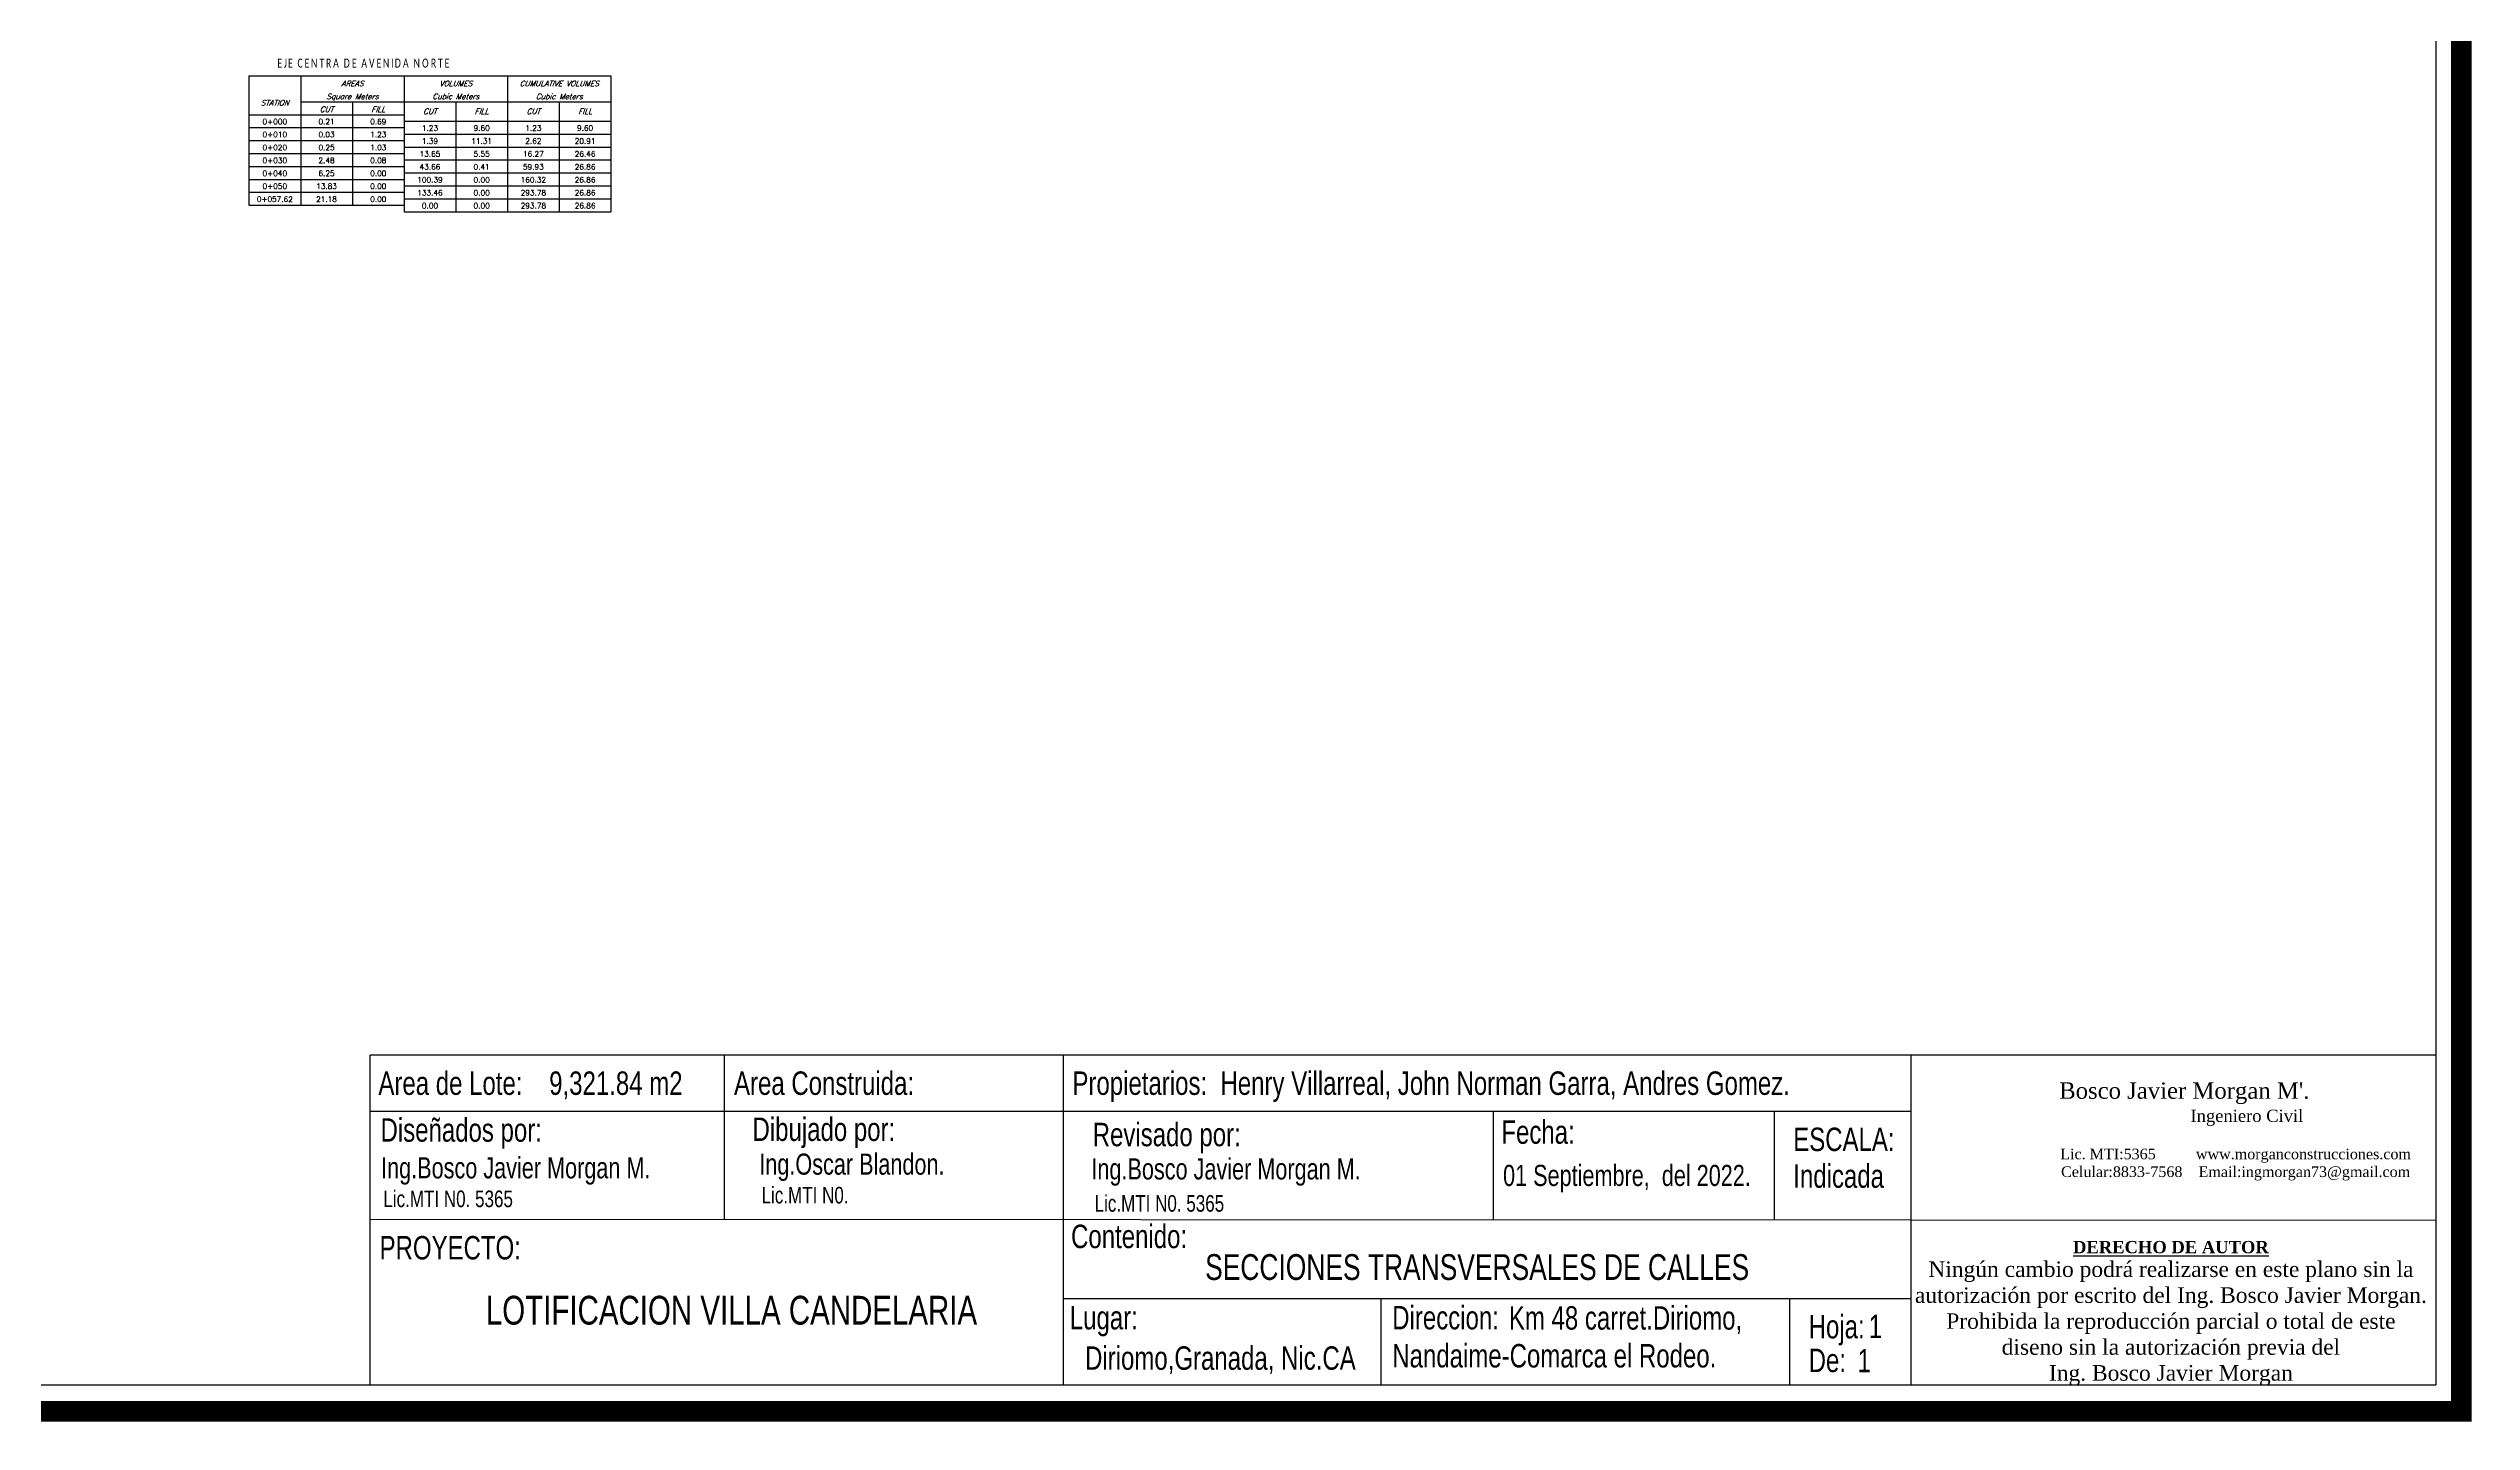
# Model space of a CAD drawing. Header units: metres. Extents: x 604533 to 608048, y 1310709 to 1311860.
# Drawn here: x 605335.6 to 605605.6, y 1310888.6 to 1311041.6 of the extents above; entities that cross this region are included whole.
import ezdxf
from ezdxf.enums import TextEntityAlignment as Align

# ---------------------------------------------------------------- set-up
doc = ezdxf.new("R2010")
doc.units = ezdxf.units.M
doc.header["$LTSCALE"] = 0.0254
doc.header["$MEASUREMENT"] = 0
for name, color, linetype in [('A CIVIL', 6, 'Continuous'), ('acera', 8, 'Continuous'), ('FORMATO', 7, 'Continuous'), ('FRAME 025', 7, 'Continuous'), ('LOTES', 3, 'Continuous'), ('perfiles', 3, 'Continuous')]:
    doc.layers.add(name, color=color, linetype=linetype)
doc.layers.add('FRAME 070', color=7, linetype='Continuous', lineweight=70)
doc.styles.add('ALINEAMIENTO', font='romans.shx', dxfattribs={"width": 0.7, "height": 1})
doc.styles.add('C6O', font='COMPLEX', dxfattribs={"oblique": 20, "height": 0.083333})
doc.styles.add('S6', font='SIMPLEX', dxfattribs={"height": 0.083333})
doc.styles.get("Standard").update_dxf_attribs({"font": 'arial.ttf'})
doc.styles.add('TSN - Swis721 LtCn BT', font='swisscl.ttf')

# ---------------------------------------------------------------- blocks, each defined once
blk = doc.blocks.new('vtitmet')
for p, q in [((0, 0.6), (0, 0.2)), ((0, 0.6), (5.6, 0.6)), ((0.8, 0.6), (0.8, 0)), ((2.4, 0.6), (2.4, 0)), ((4, 0.6), (4, -0.1)), ((5.6, 0.6), (5.6, -0.1)), ((0, 0.2), (0, 0)), ((0, 0), (2.4, 0)), ((0.8, 0.2), (5.6, 0.2)), ((1.6, 0.2), (1.6, 0)), ((3.2, 0.2), (3.2, -0.1)), ((4.8, 0.2), (4.8, -0.1)), ((2.4, -0.1), (5.6, -0.1))]:
    blk.add_line(p, q)
at = {"style": 'C6O', "oblique": 20}
for s, height, p in [('AREAS', 0.0833, (1.6, 0.441)), ('VOLUMES', 0.0833, (3.2, 0.441)), ('CUMULATIVE VOLUMES', 0.08333, (4.8, 0.441)), ('STATION', 0.0833, (0.4, 0.141)), ('CUT', 0.0833, (1.2, 0.041)), ('Square Meters', 0.08333, (1.6, 0.241)), ('FILL', 0.0833, (2, 0.041)), ('CUT', 0.0833, (2.8, 0.01)), ('Cubic Meters', 0.08333, (3.2, 0.241)), ('FILL', 0.0833, (3.6, 0.01)), ('CUT', 0.0833, (4.4, 0.01)), ('Cubic Meters', 0.08333, (4.8, 0.241)), ('FILL', 0.0833, (5.2, 0.01))]:
    blk.add_text(s, height=height, dxfattribs=at).set_placement(p, align=Align.CENTER)
blk = doc.blocks.new('vtabimp')
for p, q in [((0, 0), (0, -0.2)), ((0.8, 0), (0.8, -0.2)), ((1.6, 0), (1.6, -0.2)), ((2.4, 0), (2.4, -0.3)), ((0, -0.2), (2.4, -0.2)), ((2.4, -0.3), (5.6, -0.3)), ((3.2, -0.1), (3.2, -0.3)), ((4, -0.1), (4, -0.3)), ((4.8, -0.1), (4.8, -0.3)), ((5.6, -0.1), (5.6, -0.3))]:
    blk.add_line(p, q)
at = {"style": 'S6'}
for tag, p in [('0000+00', (0.4, -0.149)), ('CUTA', (1.2, -0.149)), ('FILLA', (2, -0.149)), ('CUTV', (2.8, -0.249)), ('FILLV', (3.6, -0.249)), ('CUMCUTV', (4.4, -0.249)), ('CUMFILLV', (5.2, -0.249))]:
    blk.add_attdef(tag, text='', height=0.0833, dxfattribs=at).set_placement(p, align=Align.CENTER)

msp = doc.modelspace()

# ---------------------------------------------------------------- linework, layer by layer
at = {"color": 7}
msp.add_line((605543.126, 1310911.097), (605601.592, 1310911.064), dxfattribs=at)
at = {"const_width": 2.28}
msp.add_lwpolyline([(605128.492, 1311208.98), (605128.492, 1310889.78), (605604.442, 1310889.78), (605604.442, 1311208.98)], close=True, dxfattribs=at)
at = {"layer": 'acera', "color": 7}
msp.add_line((605131.342, 1310889.78), (605601.592, 1310889.78), dxfattribs=at)
at = {"layer": 'FORMATO', "color": 8}
for p in [(605601.592, 1311205.933), (605131.342, 1310892.729)]:
    msp.add_line(p, (605601.592, 1310892.729), dxfattribs=at)
at = {"layer": 'FRAME 070', "lineweight": 25}
for p, q in [((605601.592, 1310929.467), (605371.413, 1310929.467)), ((605371.413, 1310892.729), (605371.413, 1310929.467)), ((605410.896, 1310923.207), (605410.896, 1310929.467)), ((605448.673, 1310892.729), (605448.673, 1310929.467)), ((605543.126, 1310892.729), (605543.126, 1310929.467)), ((605371.413, 1310923.207), (605543.126, 1310923.207)), ((605410.896, 1310911.192), (605410.896, 1310923.207)), ((605496.609, 1310911.192), (605496.609, 1310923.207)), ((605527.908, 1310911.192), (605527.908, 1310923.207)), ((605371.413, 1310911.192), (605543.126, 1310911.097)), ((605448.673, 1310902.341), (605543.126, 1310902.341)), ((605484.089, 1310892.729), (605484.089, 1310902.341)), ((605529.629, 1310892.729), (605529.629, 1310902.341))]:
    msp.add_line(p, q, dxfattribs=at)

# ---------------------------------------------------------------- block references
at = {"layer": 'A CIVIL', "ltscale": 20000, "xscale": 7.202881152460989, "yscale": 7.202881152460989, "zscale": 7.202881152460989}
msp.add_blockref('vtitmet', (605357.907, 1311034.235), dxfattribs=at)
for p, values in [((605357.907, 1311034.235), {'FILLV': '9.60', 'CUTV': '1.23', 'FILLA': '0.69', 'CUTA': '0.21', '0000+00': '0+000', 'CUMCUTV': '1.23', 'CUMFILLV': '9.60'}), ((605357.907, 1311032.795), {'FILLV': '11.31', 'CUTV': '1.39', 'FILLA': '1.23', 'CUTA': '0.03', '0000+00': '0+010', 'CUMCUTV': '2.62', 'CUMFILLV': '20.91'}), ((605357.907, 1311031.354), {'FILLV': '5.55', 'CUTV': '13.65', 'FILLA': '1.03', 'CUTA': '0.25', '0000+00': '0+020', 'CUMCUTV': '16.27', 'CUMFILLV': '26.46'}), ((605357.907, 1311029.914), {'FILLV': '0.41', 'CUTV': '43.66', 'FILLA': '0.08', 'CUTA': '2.48', '0000+00': '0+030', 'CUMCUTV': '59.93', 'CUMFILLV': '26.86'}), ((605357.907, 1311028.473), {'FILLV': '0.00', 'CUTV': '100.39', 'FILLA': '0.00', 'CUTA': '6.25', '0000+00': '0+040', 'CUMCUTV': '160.32', 'CUMFILLV': '26.86'}), ((605357.907, 1311027.033), {'FILLV': '0.00', 'CUTV': '133.46', 'FILLA': '0.00', 'CUTA': '13.83', '0000+00': '0+050', 'CUMCUTV': '293.78', 'CUMFILLV': '26.86'}), ((605357.907, 1311025.592), {'FILLV': '0.00', 'CUTV': '0.00', 'FILLA': '0.00', 'CUTA': '21.18', '0000+00': '0+057.62', 'CUMCUTV': '293.78', 'CUMFILLV': '26.86'})]:
    msp.add_blockref('vtabimp', p, dxfattribs=at).add_auto_attribs(values)

# ---------------------------------------------------------------- texts
at = {"layer": 'FRAME 025', "style": 'TSN - Swis721 LtCn BT'}
for s, height, p in [('Area de Lote:    9,321.84 m2', 2.60826, (605372.332, 1310926.337)), ('Area Construida:', 2.60826, (605411.962, 1310926.337)), ('Propietarios:  Henry Villarreal, John Norman Garra, Andres Gomez.', 2.60826, (605449.674, 1310926.337)), ('Diseñados por:', 2.60826, (605372.568, 1310921.121)), ('Dibujado por:', 2.60826, (605414.02, 1310921.201)), ('Revisado por:', 2.60826, (605451.933, 1310920.617)), ('Fecha:', 2.6083, (605497.47, 1310920.889)), ('ESCALA:', 2.6083, (605529.995, 1310920.077)), ('Ing.Bosco Javier Morgan M.', 2.35181, (605372.63, 1310916.907)), ('Ing.Oscar Blandon.', 2.35181, (605414.775, 1310917.321)), ('Ing.Bosco Javier Morgan M.', 2.35181, (605451.781, 1310916.786)), ('01 Septiembre,  del 2022.', 2.35181, (605497.658, 1310916.058)), ('Indicada', 2.6083, (605529.995, 1310915.987)), ('Lic.MTI N0. 5365', 1.8496, (605372.883, 1310913.449)), ('Lic.MTI N0. ', 1.8496, (605415.028, 1310913.862)), ('Lic.MTI N0. 5365', 1.8496, (605452.141, 1310912.944)), ('PROYECTO:', 2.6083, (605372.465, 1310908.004)), ('Contenido:', 2.6083, (605449.519, 1310909.266)), ('SECCIONES TRANSVERSALES DE CALLES', 2.86909, (605464.46, 1310905.851)), ('LOTIFICACION VILLA CANDELARIA', 3.20405, (605384.304, 1310901.042)), ('Lugar:', 2.6083, (605449.379, 1310900.212)), ('Direccion:', 2.6083, (605485.308, 1310900.212)), ('Km 48 carret.Diriomo,', 2.60826, (605498.306, 1310900.186)), ('Hoja:', 2.6083, (605531.715, 1310899.211)), ('1', 2.608, (605538.41, 1310899.241)), ('Diriomo,Granada, Nic.CA', 2.60826, (605451.079, 1310895.711)), ('Nandaime-Comarca el Rodeo.', 2.60826, (605485.316, 1310895.969)), ('De:', 2.6083, (605531.715, 1310895.455)), ('1', 2.608, (605537.172, 1310895.43))]:
    msp.add_text(s, height=height, dxfattribs=at).set_placement(p, align=Align.MIDDLE_LEFT)
at = {"layer": 'LOTES', "color": 7, "width": 178.10047, "attachment_point": 5}
for s, insert, char_height in [("{\\fTimes New Roman|b1|i0|c0|p18;\\H0.625x;\\C142;                        \\fTimes New Roman|b0|i0|c0|p18; \\H1.6x;\\C7; Bosco Javier Morgan M'.\\H0.75x;\\P\\H0.83333x;                                                     \\H1.2x;     Ingeniero Civil}", (605567.851, 1310923.995), 1.824), ('{\\fTimes New Roman|b0|i0|c0|p18;\\H0.65x;Lic. MTI:5365          www.morganconstrucciones.com\\fTimes New Roman|b1|i0|c0|p18;  \\fTimes New Roman|b0|i0|c0|p18; \\PCelular:8833-7568    Email:ingmorgan73@gmail.com}', (605579.291, 1310917.266), 1.824), ('{\\fTimes New Roman|b1|i0|c0|p18;\\H1.1538x;\\LDERECHO DE AUTOR\\P\\fTimes New Roman|b0|i0|c0|p18;\\H1.2666x;\\lNingún cambio podrá realizarse en este plano sin la\\Pautorización por escrito del Ing. Bosco Javier Morgan.\\PProhibida la reproducción parcial o total de este \\Pdiseno sin la autorización previa del\\PIng. Bosco Javier Morgan}', (605572.081, 1310900.69), 1.1856)]:
    msp.add_mtext(s, dxfattribs=dict(at, insert=insert, char_height=char_height))
at = {"layer": 'perfiles', "ltscale": 20000, "insert": (605361.073, 1311040.487), "char_height": 1, "width": 31.01636, "attachment_point": 1, "style": 'ALINEAMIENTO'}
msp.add_mtext('{\\fCalibri|b0|i0|c0|p34;\\T1.35;EJE CENTRA DE AVENIDA NORTE }', dxfattribs=at)

doc.saveas('drawing.dxf')
